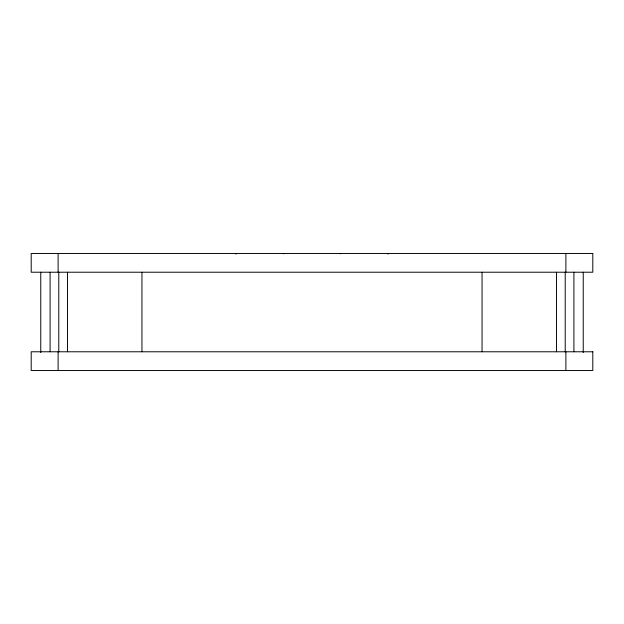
<?xml version="1.0" encoding="UTF-8"?>
<svg xmlns="http://www.w3.org/2000/svg" width="624" height="624" viewBox="0 0 624 624"><rect width="100%" height="100%" fill="white"/><g stroke="black" fill="none" stroke-linecap="round" stroke-linejoin="round"><path stroke-width="0.94" d="M387.395 253.796L388.651 253.796M340.018 253.796L340.922 253.5M235.349 253.796L236.605 253.796M283.078 253.5L283.982 253.796M583.237 272.22L583.237 352.583M573.908 272.22L573.908 351.78M565.89 253.5L565.89 272.22M565.89 351.78L565.89 370.5M565.219 272.22L565.219 351.78M556.53 272.22L556.53 351.78M482.048 272.22L482.048 351.78M141.952 272.22L141.952 351.78M67.47 272.22L67.47 351.78M58.781 272.22L58.781 351.78M58.11 253.5L58.11 272.22M58.11 351.78L58.11 370.5M50.092 272.22L50.092 351.78M40.763 272.22L40.763 352.583M592.8 253.5L31.2 253.5L31.2 272.22L592.8 272.22L592.8 253.5M592.8 351.78L31.2 351.78L31.2 370.5L592.8 370.5L592.8 351.78"/></g></svg>
